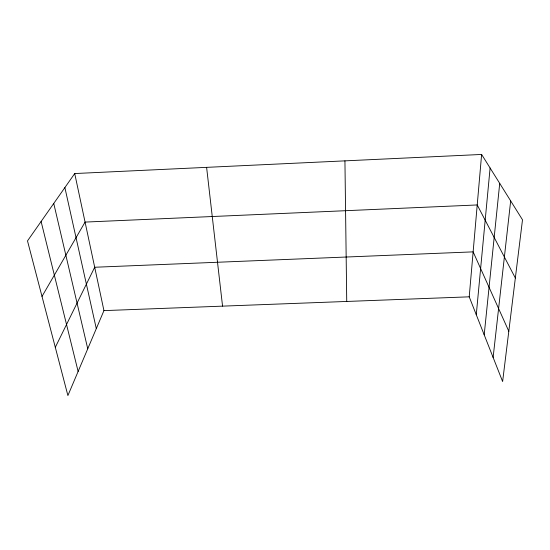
<?xml version="1.0" encoding="UTF-8"?>
<svg xmlns="http://www.w3.org/2000/svg" width="550" height="550" viewBox="0 0 550 550"><rect width="100%" height="100%" fill="white"/><g stroke="black" fill="none" stroke-linecap="round" stroke-linejoin="round"><path stroke-width="0.82" d="M481.621 154.447L522.5 219.808L502.624 381.549L469.212 296.828L481.621 154.447L74.718 173.546L27.5 240.893L67.898 395.553L103.943 310.619L74.718 173.546M476.272 314.724L490.098 168.004M484.192 334.806L499.716 183.384M493.116 357.438L510.675 200.901M55.302 347.332L94.696 267.252L473.131 251.866L508.805 331.258M42.006 296.416L85.071 222.083L477.221 204.951L515.35 278.025M103.943 310.619L469.212 296.828M41.106 221.492L78.121 371.456M53.749 203.459L87.746 348.789M64.879 187.584L96.298 328.625M206.607 167.358L222.558 306.144M344.933 160.861L346.734 301.455"/></g></svg>
